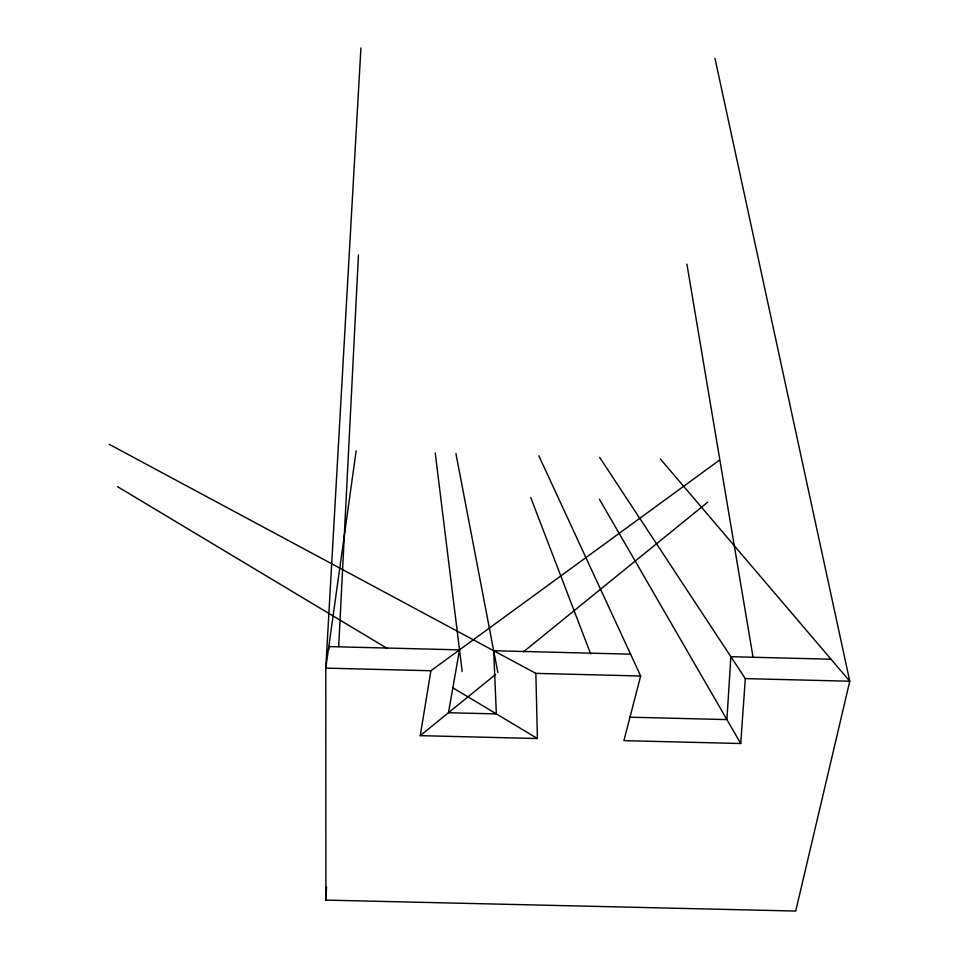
<?xml version="1.0" encoding="UTF-8"?>
<svg xmlns="http://www.w3.org/2000/svg" width="959" height="959" viewBox="0 0 959 959"><rect width="100%" height="100%" fill="white"/><g stroke="black" fill="none" stroke-linecap="round" stroke-linejoin="round"><path stroke-width="1.44" d="M328.793 649.567L328.793 646.582L459.517 649.866L448.476 712.717L496.354 713.904L493.681 650.729L630.566 654.17M714.97 58.391L849.77 681.226L795.73 911.05L325.904 900.105L326.575 886.967M338.719 646.222L358.462 254.938M360.92 47.95L325.784 668.123L325.904 900.105M538.826 455.753L640.66 675.999L623.901 740.648L740.744 743.513L745.299 678.612L599.627 457.359M356.137 450.898L325.784 668.123L430.903 670.749L718.938 460.536M109.23 444.329L535.865 673.374L537.412 738.526L420.234 735.661L430.903 670.749M420.234 735.661L495.587 674.453M523.422 651.856L707.778 502.144M831.021 659.217L730.866 656.699L726.91 719.586L629.727 717.188M535.865 673.374L640.66 675.999M745.299 678.612L849.77 681.226L660.355 458.977M117.466 486.633L387.16 648.404M452.66 687.687L537.412 738.526M599.447 499.303L740.744 743.513M530.723 497.493L590.708 654.014M455.921 453.547L497.841 672.427M686.92 264.133L753.007 657.011M435.23 452.996L462.19 671.54"/></g></svg>
